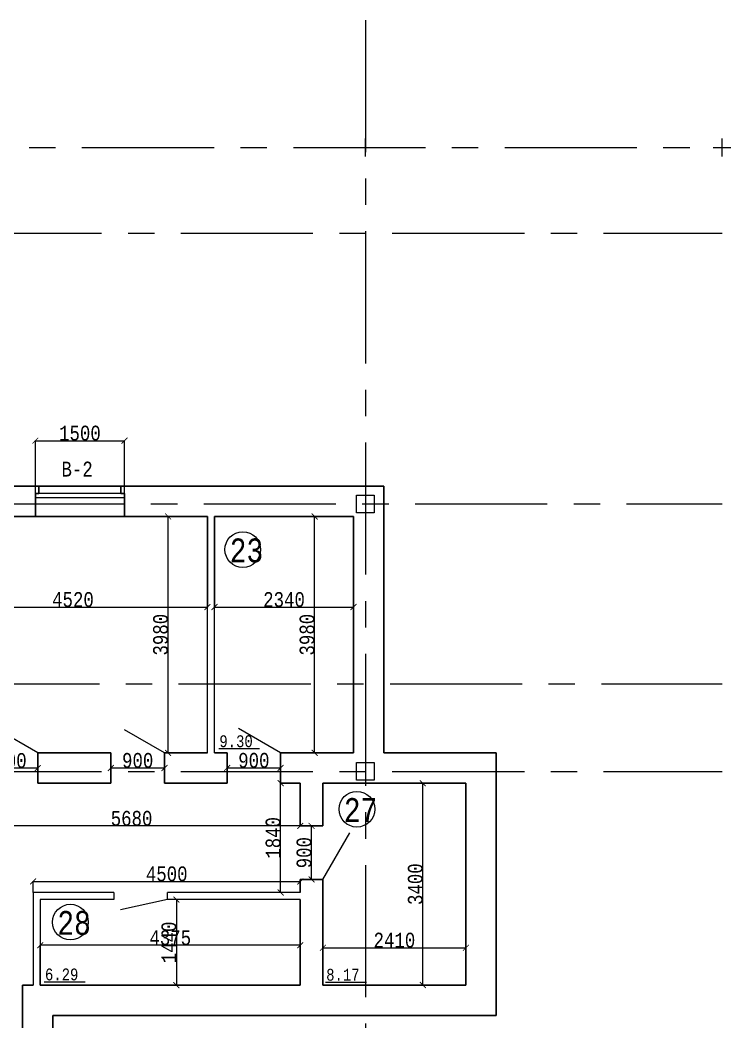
# Model space of a CAD drawing. Header units: millimetres. Extents: x -689206 to 4969298, y -1019800 to 703299.
# Drawn here: x 96633 to 108593, y 2750 to 19613 of the extents above; entities that cross this region are included whole.
import ezdxf

# ---------------------------------------------------------------- set-up
doc = ezdxf.new("R2010")
doc.units = ezdxf.units.MM
doc.linetypes.add('JIS_02_4.0', pattern=[5.5, 4, -1.5])
doc.linetypes.add('осеваяX2', pattern=[101.6, 63.5, -12.7, 12.7, -12.7])
for name, color, linetype, lineweight in [('несущие', 7, 'Continuous', 30), ('РАЗМЕРЫ', 7, 'Continuous', 9), ('стены', 7, 'Continuous', 20)]:
    doc.layers.add(name, color=color, linetype=linetype, lineweight=lineweight)
doc.layers.add('четотам', color=7, linetype='Continuous')
doc.styles.add('Аннотативный', font='isocteur.ttf', dxfattribs={"width": 0.7, "height": 250})
doc.dimstyles.new('Аннотативный', dxfattribs={"dimscale": 0, "dimtxt": 250, "dimasz": 100, "dimexe": 1.25, "dimexo": 0.625, "dimtad": 1, "dimdec": 0, "dimtxsty": 'Аннотативный', "dimblk": 'ARCHTICK', "dimcen": 2.5, "dimadec": 0, "dimazin": 0, "dimtfac": 1, "dimtdec": 0, "dimtmove": 0, "dimatfit": 3, "dimfxl": 1, "dimarcsym": 0})

# ---------------------------------------------------------------- blocks, each defined once
blk = doc.blocks.new('_ArchTick')
at = {"color": 0, "linetype": 'ByBlock', "const_width": 0.15}
blk.add_lwpolyline([(-0.5, -0.5), (0.5, 0.5)], dxfattribs=at)
blk = doc.blocks.new('*D1461')
at = {"layer": 'Defpoints', "color": 0, "lineweight": 20, "transparency": 16777216}
for p in [(101348, 5115), (96853, 4928), (101348, 4928)]:
    blk.add_point(p, dxfattribs=at)
at = {"layer": 'стены', "color": 0, "lineweight": -2, "transparency": 16777216}
for p, q in [((96853, 4929), (96853, 5117)), ((96853, 5115), (101348, 5115)), ((101348, 4929), (101348, 5117))]:
    blk.add_line(p, q, dxfattribs=at)
at = {"layer": 'стены', "color": 0, "lineweight": -2, "transparency": 16777216, "xscale": 100, "yscale": 100, "zscale": 100, "rotation": 180}
blk.add_blockref('_ArchTick', (96853, 5115), dxfattribs=at)
at = {"layer": 'стены', "color": 0, "lineweight": -2, "transparency": 16777216, "xscale": 100, "yscale": 100, "zscale": 100}
blk.add_blockref('_ArchTick', (101348, 5115), dxfattribs=at)
at = {"layer": 'стены', "color": 0, "lineweight": 25, "transparency": 16777216, "insert": (99100, 5241), "char_height": 250, "attachment_point": 5, "style": 'Аннотативный'}
blk.add_mtext('4500', dxfattribs=at)
blk = doc.blocks.new('*D1462')
at = {"layer": 'Defpoints', "color": 0, "lineweight": 20, "transparency": 16777216}
for p in [(101538, 6049), (101538, 6049), (101538, 5149)]:
    blk.add_point(p, dxfattribs=at)
at = {"layer": 'стены', "color": 0, "lineweight": -2, "transparency": 16777216}
for p, q in [((101538, 6049), (101539, 6049)), ((101538, 5149), (101538, 6049)), ((101538, 5149), (101539, 5149))]:
    blk.add_line(p, q, dxfattribs=at)
at = {"layer": 'стены', "color": 0, "lineweight": -2, "transparency": 16777216, "xscale": 100, "yscale": 100, "zscale": 100}
for p, rotation in [((101538, 6049), 90), ((101538, 5149), 270)]:
    blk.add_blockref('_ArchTick', p, dxfattribs=dict(at, rotation=rotation))
at = {"layer": 'стены', "color": 0, "lineweight": 25, "transparency": 16777216, "insert": (101412, 5599), "char_height": 250, "attachment_point": 5, "rotation": 90, "style": 'Аннотативный'}
blk.add_mtext('900', dxfattribs=at)
blk = doc.blocks.new('*D1464')
at = {"layer": 'Defpoints', "color": 0, "lineweight": 20, "transparency": 16777216}
for p in [(101348, 4808), (99263, 3370), (101348, 3370)]:
    blk.add_point(p, dxfattribs=at)
at = {"layer": 'стены', "color": 0, "lineweight": -2, "transparency": 16777216}
for p, q in [((101347, 4808), (99262, 4808)), ((99263, 4808), (99263, 3370)), ((101347, 3370), (99262, 3370))]:
    blk.add_line(p, q, dxfattribs=at)
at = {"layer": 'стены', "color": 0, "lineweight": -2, "transparency": 16777216, "xscale": 100, "yscale": 100, "zscale": 100}
for p, rotation in [((99263, 4808), 90), ((99263, 3370), 270)]:
    blk.add_blockref('_ArchTick', p, dxfattribs=dict(at, rotation=rotation))
at = {"layer": 'стены', "color": 0, "lineweight": 25, "transparency": 16777216, "insert": (99138, 4089), "char_height": 250, "attachment_point": 5, "rotation": 90, "style": 'Аннотативный'}
blk.add_mtext('1440', dxfattribs=at)
blk = doc.blocks.new('*D1465')
at = {"layer": 'Defpoints', "color": 0, "lineweight": 20, "transparency": 16777216}
for p in [(96973, 4040), (96973, 3370), (101348, 3370)]:
    blk.add_point(p, dxfattribs=at)
at = {"layer": 'стены', "color": 0, "lineweight": -2, "transparency": 16777216}
for p, q in [((96973, 3370), (96973, 4041)), ((101348, 4040), (96973, 4040)), ((101348, 3370), (101348, 4041))]:
    blk.add_line(p, q, dxfattribs=at)
at = {"layer": 'стены', "color": 0, "lineweight": -2, "transparency": 16777216, "xscale": 100, "yscale": 100, "zscale": 100, "rotation": 180}
blk.add_blockref('_ArchTick', (96973, 4040), dxfattribs=at)
at = {"layer": 'стены', "color": 0, "lineweight": -2, "transparency": 16777216, "xscale": 100, "yscale": 100, "zscale": 100}
blk.add_blockref('_ArchTick', (101348, 4040), dxfattribs=at)
at = {"layer": 'стены', "color": 0, "lineweight": 25, "transparency": 16777216, "insert": (99160, 4166), "char_height": 250, "attachment_point": 5, "style": 'Аннотативный'}
blk.add_mtext('4375', dxfattribs=at)
blk = doc.blocks.new('*D1470')
at = {"layer": 'Defpoints', "color": 0, "lineweight": 20, "transparency": 16777216}
for p in [(104134, 3999), (101728, 3370), (104134, 3370)]:
    blk.add_point(p, dxfattribs=at)
at = {"layer": 'стены', "color": 0, "lineweight": -2, "transparency": 16777216}
for p, q in [((101728, 3370), (101728, 4001)), ((101728, 3999), (104134, 3999)), ((104134, 3370), (104134, 4001))]:
    blk.add_line(p, q, dxfattribs=at)
at = {"layer": 'стены', "color": 0, "lineweight": -2, "transparency": 16777216, "xscale": 100, "yscale": 100, "zscale": 100, "rotation": 180}
blk.add_blockref('_ArchTick', (101728, 3999), dxfattribs=at)
at = {"layer": 'стены', "color": 0, "lineweight": -2, "transparency": 16777216, "xscale": 100, "yscale": 100, "zscale": 100}
blk.add_blockref('_ArchTick', (104134, 3999), dxfattribs=at)
at = {"layer": 'стены', "color": 0, "lineweight": 25, "transparency": 16777216, "insert": (102931, 4125), "char_height": 250, "attachment_point": 5, "style": 'Аннотативный'}
blk.add_mtext('2410', dxfattribs=at)
blk = doc.blocks.new('*D1588')
at = {"layer": 'Defpoints', "color": 0, "linetype": 'ByBlock', "lineweight": 20, "transparency": 16777216}
for p in [(95262, 11258), (99785, 11258), (99785, 9733)]:
    blk.add_point(p, dxfattribs=at)
at = {"layer": 'РАЗМЕРЫ', "color": 0, "linetype": 'ByBlock', "lineweight": -2, "transparency": 16777216}
for p, q in [((95262, 11257), (95262, 9731)), ((99785, 11257), (99785, 9731)), ((95262, 9733), (99785, 9733))]:
    blk.add_line(p, q, dxfattribs=at)
at = {"layer": 'РАЗМЕРЫ', "color": 0, "linetype": 'ByBlock', "lineweight": -2, "transparency": 16777216, "xscale": 100, "yscale": 100, "zscale": 100, "rotation": 180}
blk.add_blockref('_ArchTick', (95262, 9733), dxfattribs=at)
at = {"layer": 'РАЗМЕРЫ', "color": 0, "linetype": 'ByBlock', "lineweight": -2, "transparency": 16777216, "xscale": 100, "yscale": 100, "zscale": 100}
blk.add_blockref('_ArchTick', (99785, 9733), dxfattribs=at)
at = {"layer": 'РАЗМЕРЫ', "color": 0, "linetype": 'ByBlock', "lineweight": 20, "transparency": 16777216, "insert": (97523, 9858), "char_height": 250, "attachment_point": 5, "style": 'Аннотативный'}
blk.add_mtext('4520', dxfattribs=at)
blk = doc.blocks.new('*D1589')
at = {"layer": 'Defpoints', "color": 0, "linetype": 'ByBlock', "lineweight": 20, "transparency": 16777216}
for p in [(99124, 11258), (99785, 11258), (99785, 7278)]:
    blk.add_point(p, dxfattribs=at)
at = {"layer": 'РАЗМЕРЫ', "color": 0, "linetype": 'ByBlock', "lineweight": -2, "transparency": 16777216}
for p, q in [((99784, 11258), (99122, 11258)), ((99124, 7278), (99124, 11258)), ((99784, 7278), (99122, 7278))]:
    blk.add_line(p, q, dxfattribs=at)
at = {"layer": 'РАЗМЕРЫ', "color": 0, "linetype": 'ByBlock', "lineweight": -2, "transparency": 16777216, "xscale": 100, "yscale": 100, "zscale": 100}
for p, rotation in [((99124, 11258), 90), ((99124, 7278), 270)]:
    blk.add_blockref('_ArchTick', p, dxfattribs=dict(at, rotation=rotation))
at = {"layer": 'РАЗМЕРЫ', "color": 0, "linetype": 'ByBlock', "lineweight": 20, "transparency": 16777216, "insert": (98998, 9268), "char_height": 250, "attachment_point": 5, "rotation": 90, "style": 'Аннотативный'}
blk.add_mtext('3980', dxfattribs=at)
blk = doc.blocks.new('*D1590')
at = {"layer": 'Defpoints', "color": 0, "linetype": 'ByBlock', "lineweight": 20, "transparency": 16777216}
for p in [(101589, 11258), (102243, 11258), (102243, 7278)]:
    blk.add_point(p, dxfattribs=at)
at = {"layer": 'РАЗМЕРЫ', "color": 0, "linetype": 'ByBlock', "lineweight": -2, "transparency": 16777216}
for p, q in [((102242, 11258), (101588, 11258)), ((101589, 7278), (101589, 11258)), ((102242, 7278), (101588, 7278))]:
    blk.add_line(p, q, dxfattribs=at)
at = {"layer": 'РАЗМЕРЫ', "color": 0, "linetype": 'ByBlock', "lineweight": -2, "transparency": 16777216, "xscale": 100, "yscale": 100, "zscale": 100}
for p, rotation in [((101589, 11258), 90), ((101589, 7278), 270)]:
    blk.add_blockref('_ArchTick', p, dxfattribs=dict(at, rotation=rotation))
at = {"layer": 'РАЗМЕРЫ', "color": 0, "linetype": 'ByBlock', "lineweight": 20, "transparency": 16777216, "insert": (101463, 9268), "char_height": 250, "attachment_point": 5, "rotation": 90, "style": 'Аннотативный'}
blk.add_mtext('3980', dxfattribs=at)
blk = doc.blocks.new('*D1591')
at = {"layer": 'Defpoints', "color": 0, "linetype": 'ByBlock', "lineweight": 20, "transparency": 16777216}
for p in [(99905, 11258), (102243, 11258), (102243, 9733)]:
    blk.add_point(p, dxfattribs=at)
at = {"layer": 'РАЗМЕРЫ', "color": 0, "linetype": 'ByBlock', "lineweight": -2, "transparency": 16777216}
for p, q in [((99905, 11257), (99905, 9731)), ((102243, 11257), (102243, 9731)), ((99905, 9733), (102243, 9733))]:
    blk.add_line(p, q, dxfattribs=at)
at = {"layer": 'РАЗМЕРЫ', "color": 0, "linetype": 'ByBlock', "lineweight": -2, "transparency": 16777216, "xscale": 100, "yscale": 100, "zscale": 100, "rotation": 180}
blk.add_blockref('_ArchTick', (99905, 9733), dxfattribs=at)
at = {"layer": 'РАЗМЕРЫ', "color": 0, "linetype": 'ByBlock', "lineweight": -2, "transparency": 16777216, "xscale": 100, "yscale": 100, "zscale": 100}
blk.add_blockref('_ArchTick', (102243, 9733), dxfattribs=at)
at = {"layer": 'РАЗМЕРЫ', "color": 0, "linetype": 'ByBlock', "lineweight": 20, "transparency": 16777216, "insert": (101074, 9858), "char_height": 250, "attachment_point": 5, "style": 'Аннотативный'}
blk.add_mtext('2340', dxfattribs=at)
blk = doc.blocks.new('*D1605')
at = {"layer": 'Defpoints', "color": 0, "linetype": 'ByBlock', "lineweight": 20, "transparency": 16777216}
for p in [(96031, 7023), (96031, 6968), (96931, 6968)]:
    blk.add_point(p, dxfattribs=at)
at = {"layer": 'РАЗМЕРЫ', "color": 0, "linetype": 'ByBlock', "lineweight": -2, "transparency": 16777216}
for p, q in [((96031, 6968), (96031, 7024)), ((96931, 7023), (96031, 7023)), ((96931, 6968), (96931, 7024))]:
    blk.add_line(p, q, dxfattribs=at)
at = {"layer": 'РАЗМЕРЫ', "color": 0, "linetype": 'ByBlock', "lineweight": -2, "transparency": 16777216, "xscale": 100, "yscale": 100, "zscale": 100, "rotation": 180}
blk.add_blockref('_ArchTick', (96031, 7023), dxfattribs=at)
at = {"layer": 'РАЗМЕРЫ', "color": 0, "linetype": 'ByBlock', "lineweight": -2, "transparency": 16777216, "xscale": 100, "yscale": 100, "zscale": 100}
blk.add_blockref('_ArchTick', (96931, 7023), dxfattribs=at)
at = {"layer": 'РАЗМЕРЫ', "color": 0, "linetype": 'ByBlock', "lineweight": 20, "transparency": 16777216, "insert": (96481, 7148), "char_height": 250, "attachment_point": 5, "style": 'Аннотативный'}
blk.add_mtext('900', dxfattribs=at)
blk = doc.blocks.new('*D1606')
at = {"layer": 'Defpoints', "color": 0, "linetype": 'ByBlock', "lineweight": 20, "transparency": 16777216}
for p in [(98162, 7024), (98162, 6768), (99062, 6768)]:
    blk.add_point(p, dxfattribs=at)
at = {"layer": 'РАЗМЕРЫ', "color": 0, "linetype": 'ByBlock', "lineweight": -2, "transparency": 16777216}
for p, q in [((98162, 6768), (98162, 7025)), ((99062, 7024), (98162, 7024)), ((99062, 6768), (99062, 7025))]:
    blk.add_line(p, q, dxfattribs=at)
at = {"layer": 'РАЗМЕРЫ', "color": 0, "linetype": 'ByBlock', "lineweight": -2, "transparency": 16777216, "xscale": 100, "yscale": 100, "zscale": 100, "rotation": 180}
blk.add_blockref('_ArchTick', (98162, 7024), dxfattribs=at)
at = {"layer": 'РАЗМЕРЫ', "color": 0, "linetype": 'ByBlock', "lineweight": -2, "transparency": 16777216, "xscale": 100, "yscale": 100, "zscale": 100}
blk.add_blockref('_ArchTick', (99062, 7024), dxfattribs=at)
at = {"layer": 'РАЗМЕРЫ', "color": 0, "linetype": 'ByBlock', "lineweight": 20, "transparency": 16777216, "insert": (98612, 7150), "char_height": 250, "attachment_point": 5, "style": 'Аннотативный'}
blk.add_mtext('900', dxfattribs=at)
blk = doc.blocks.new('*D1607')
at = {"layer": 'Defpoints', "color": 0, "linetype": 'ByBlock', "lineweight": 20, "transparency": 16777216}
for p in [(101016, 7025), (100116, 6768), (101016, 6768)]:
    blk.add_point(p, dxfattribs=at)
at = {"layer": 'РАЗМЕРЫ', "color": 0, "linetype": 'ByBlock', "lineweight": -2, "transparency": 16777216}
for p, q in [((100116, 6768), (100116, 7026)), ((100116, 7025), (101016, 7025)), ((101016, 6768), (101016, 7026))]:
    blk.add_line(p, q, dxfattribs=at)
at = {"layer": 'РАЗМЕРЫ', "color": 0, "linetype": 'ByBlock', "lineweight": -2, "transparency": 16777216, "xscale": 100, "yscale": 100, "zscale": 100, "rotation": 180}
blk.add_blockref('_ArchTick', (100116, 7025), dxfattribs=at)
at = {"layer": 'РАЗМЕРЫ', "color": 0, "linetype": 'ByBlock', "lineweight": -2, "transparency": 16777216, "xscale": 100, "yscale": 100, "zscale": 100}
blk.add_blockref('_ArchTick', (101016, 7025), dxfattribs=at)
at = {"layer": 'РАЗМЕРЫ', "color": 0, "linetype": 'ByBlock', "lineweight": 20, "transparency": 16777216, "insert": (100566, 7151), "char_height": 250, "attachment_point": 5, "style": 'Аннотативный'}
blk.add_mtext('900', dxfattribs=at)
blk = doc.blocks.new('*D1608')
at = {"layer": 'Defpoints', "color": 0, "linetype": 'ByBlock', "lineweight": 20, "transparency": 16777216}
for p in [(103409, 6768), (104134, 6768), (104134, 3370)]:
    blk.add_point(p, dxfattribs=at)
at = {"layer": 'РАЗМЕРЫ', "color": 0, "linetype": 'ByBlock', "lineweight": -2, "transparency": 16777216}
for p, q in [((104134, 6768), (103408, 6768)), ((103409, 3370), (103409, 6768)), ((104134, 3370), (103408, 3370))]:
    blk.add_line(p, q, dxfattribs=at)
at = {"layer": 'РАЗМЕРЫ', "color": 0, "linetype": 'ByBlock', "lineweight": -2, "transparency": 16777216, "xscale": 100, "yscale": 100, "zscale": 100}
for p, rotation in [((103409, 6768), 90), ((103409, 3370), 270)]:
    blk.add_blockref('_ArchTick', p, dxfattribs=dict(at, rotation=rotation))
at = {"layer": 'РАЗМЕРЫ', "color": 0, "linetype": 'ByBlock', "lineweight": 20, "transparency": 16777216, "insert": (103284, 5069), "char_height": 250, "attachment_point": 5, "rotation": 90, "style": 'Аннотативный'}
blk.add_mtext('3400', dxfattribs=at)
blk = doc.blocks.new('*D1609')
at = {"layer": 'Defpoints', "color": 0, "linetype": 'ByBlock', "lineweight": 20, "transparency": 16777216}
for p in [(95671, 6049), (95671, 6049), (101348, 6049)]:
    blk.add_point(p, dxfattribs=at)
at = {"layer": 'РАЗМЕРЫ', "color": 0, "linetype": 'ByBlock', "lineweight": -2, "transparency": 16777216}
for p, q in [((95671, 6050), (95671, 6050)), ((101348, 6049), (95671, 6049)), ((101348, 6048), (101348, 6048))]:
    blk.add_line(p, q, dxfattribs=at)
at = {"layer": 'РАЗМЕРЫ', "color": 0, "linetype": 'ByBlock', "lineweight": -2, "transparency": 16777216, "xscale": 100, "yscale": 100, "zscale": 100, "rotation": 180}
blk.add_blockref('_ArchTick', (95671, 6049), dxfattribs=at)
at = {"layer": 'РАЗМЕРЫ', "color": 0, "linetype": 'ByBlock', "lineweight": -2, "transparency": 16777216, "xscale": 100, "yscale": 100, "zscale": 100}
blk.add_blockref('_ArchTick', (101348, 6049), dxfattribs=at)
at = {"layer": 'РАЗМЕРЫ', "color": 0, "linetype": 'ByBlock', "lineweight": 20, "transparency": 16777216, "insert": (98509, 6175), "char_height": 250, "attachment_point": 5, "style": 'Аннотативный'}
blk.add_mtext('5680', dxfattribs=at)
blk = doc.blocks.new('*D1610')
at = {"layer": 'Defpoints', "color": 0, "linetype": 'ByBlock', "lineweight": 20, "transparency": 16777216}
for p in [(101016, 6768), (101348, 6768), (101348, 4928)]:
    blk.add_point(p, dxfattribs=at)
at = {"layer": 'РАЗМЕРЫ', "color": 0, "linetype": 'ByBlock', "lineweight": -2, "transparency": 16777216}
for p, q in [((101347, 6768), (101015, 6768)), ((101016, 4928), (101016, 6768)), ((101347, 4928), (101015, 4928))]:
    blk.add_line(p, q, dxfattribs=at)
at = {"layer": 'РАЗМЕРЫ', "color": 0, "linetype": 'ByBlock', "lineweight": -2, "transparency": 16777216, "xscale": 100, "yscale": 100, "zscale": 100}
for p, rotation in [((101016, 6768), 90), ((101016, 4928), 270)]:
    blk.add_blockref('_ArchTick', p, dxfattribs=dict(at, rotation=rotation))
at = {"layer": 'РАЗМЕРЫ', "color": 0, "linetype": 'ByBlock', "lineweight": 20, "transparency": 16777216, "insert": (100891, 5848), "char_height": 250, "attachment_point": 5, "rotation": 90, "style": 'Аннотативный'}
blk.add_mtext('1840', dxfattribs=at)
blk = doc.blocks.new('*D1649')
at = {"layer": 'Defpoints', "color": 0, "lineweight": 20, "transparency": 16777216}
for p in [(98390, 12533), (96890, 11646), (98390, 11646)]:
    blk.add_point(p, dxfattribs=at)
at = {"layer": 'стены', "color": 0, "lineweight": -2, "transparency": 16777216}
for p, q in [((96890, 11646), (96890, 12534)), ((96890, 12533), (98390, 12533)), ((98390, 11646), (98390, 12534))]:
    blk.add_line(p, q, dxfattribs=at)
at = {"layer": 'стены', "color": 0, "lineweight": -2, "transparency": 16777216, "xscale": 100, "yscale": 100, "zscale": 100, "rotation": 180}
blk.add_blockref('_ArchTick', (96890, 12533), dxfattribs=at)
at = {"layer": 'стены', "color": 0, "lineweight": -2, "transparency": 16777216, "xscale": 100, "yscale": 100, "zscale": 100}
blk.add_blockref('_ArchTick', (98390, 12533), dxfattribs=at)
at = {"layer": 'стены', "color": 0, "lineweight": 25, "transparency": 16777216, "insert": (97640, 12659), "char_height": 250, "attachment_point": 5, "style": 'Аннотативный'}
blk.add_mtext('1500', dxfattribs=at)

msp = doc.modelspace()

# ---------------------------------------------------------------- linework, layer by layer
at = {"layer": 'несущие', "color": 0}
for p, q in [((102752.7, 11767.7), (90122, 11767.7)), ((102752.7, 7277.7), (102752.7, 11767.7)), ((95261.9, 11257.7), (99784.9, 11257.7)), ((99904.9, 11257.7), (102242.7, 11257.7)), ((102242.7, 7277.7), (102242.7, 11257.7)), ((98162.3, 7277.7), (96931.4, 7277.7)), ((96931.4, 6767.7), (96931.4, 7277.7)), ((98162.3, 6767.7), (98162.3, 7277.7)), ((99784.9, 7277.7), (99062.2, 7277.7)), ((99062.2, 6767.7), (99062.2, 7277.7)), ((100116.4, 7277.7), (99904.9, 7277.7)), ((100116.4, 6767.7), (100116.4, 7277.7)), ((102242.7, 7277.7), (101016.4, 7277.7)), ((101016.4, 6767.7), (101016.4, 7277.7)), ((104644.2, 7277.7), (102752.7, 7277.7)), ((98162.3, 6767.7), (96931.4, 6767.7)), ((100116.4, 6767.7), (99062.2, 6767.7)), ((101347.7, 6767.7), (101016.4, 6767.7)), ((101347.7, 6049.1), (101347.7, 6767.7)), ((104134.2, 6767.7), (101727.7, 6767.7)), ((101727.7, 6049.1), (101727.7, 6767.7)), ((101727.7, 6049.1), (101347.7, 6049.1)), ((101538.9, 6049.1), (101727.7, 6049.1))]:
    msp.add_line(p, q, dxfattribs=at)
at = {"layer": 'РАЗМЕРЫ'}
for p, q in [((99974.6, 7350.5), (100663.8, 7350.5)), ((97040.9, 3425.6), (97730.2, 3425.6)), ((101771.5, 3420.3), (102460.8, 3420.3))]:
    msp.add_line(p, q, dxfattribs=at)
at = {"layer": 'стены', "linetype": 'осеваяX2', "lineweight": 25, "ltscale": 35}
for p, q in [((102442.7, 19613.2), (102442.7, -25990)), ((65670.8, 17467.7), (108442.7, 17467.7)), ((42442.7, 16024.1), (108442.7, 16024.1)), ((46383.8, 11467.7), (108442.7, 11467.7)), ((42404.8, 8440.2), (108442.7, 8440.2)), ((42442.7, 6967.7), (108442.7, 6967.7))]:
    msp.add_line(p, q, dxfattribs=at)
at = {"layer": 'стены'}
for p, q in [((102442.7, 17317.7), (102442.7, 17617.7)), ((102292.7, 17467.7), (102592.7, 17467.7))]:
    msp.add_line(p, q, dxfattribs=at)
at = {"layer": 'стены', "linetype": 'JIS_02_4.0', "lineweight": 18, "ltscale": 300}
for p, q in [((108442.7, 17317.7), (108442.7, 17617.7)), ((108292.7, 17467.7), (108592.7, 17467.7))]:
    msp.add_line(p, q, dxfattribs=at)
at = {"layer": 'стены', "lineweight": 30}
for p, q in [((96890, 11257.7), (96890, 11645.7)), ((96890, 11645.7), (96950, 11645.7)), ((96950, 11645.7), (96950, 11765.7)), ((98330, 11645.7), (98330, 11765.7)), ((98390, 11645.7), (98330, 11645.7)), ((98390, 11257.7), (98390, 11645.7)), ((104644.2, 7277.7), (104644.2, 2859.7)), ((104134.2, 6767.7), (104134.2, 3369.7)), ((101347.7, 4975.8), (101347.7, 5149.1)), ((101347.7, 5149.1), (101347.7, 4928.3)), ((101347.7, 5149.1), (101727.7, 5149.1)), ((101727.7, 5149.1), (101727.7, 3369.7)), ((101347.7, 4808.3), (101347.7, 3369.7)), ((96672.9, 1349.5), (96672.9, 3369.7)), ((96672.9, 3369.7), (96852.9, 3369.7)), ((96852.9, 3369.7), (96672.9, 3369.7)), ((96972.9, 3369.7), (99395, 3369.7)), ((99395, 3369.7), (96972.9, 3369.7)), ((99395, 3369.7), (101347.7, 3369.7)), ((101727.7, 3369.7), (102624.2, 3369.7)), ((102624.2, 3369.7), (104134.2, 3369.7)), ((97182.9, 2859.7), (99905, 2859.7)), ((97182.9, 2859.7), (97182.9, 1349.5)), ((99905, 2859.7), (102624.2, 2859.7)), ((102624.2, 2859.7), (103134.2, 2859.7)), ((104644.2, 2859.7), (103134.2, 2859.7))]:
    msp.add_line(p, q, dxfattribs=at)
at = {"layer": 'стены', "lineweight": 25}
for p, q in [((98330, 11645.7), (96890, 11645.7)), ((96890, 11575.7), (98390, 11575.7)), ((99784.9, 7277.7), (99784.9, 11257.7)), ((99904.9, 7277.7), (99904.9, 11257.7)), ((98212.5, 4928.3), (96852.9, 4928.3)), ((96852.9, 4928.3), (96852.9, 3369.7)), ((98212.5, 4928.3), (98212.5, 4808.3)), ((101347.7, 4928.3), (99112.5, 4928.3)), ((99112.5, 4808.3), (99112.5, 4928.3)), ((96972.9, 4808.3), (96972.9, 3369.7)), ((98212.5, 4808.3), (96972.9, 4808.3)), ((101347.7, 4808.3), (99112.5, 4808.3))]:
    msp.add_line(p, q, dxfattribs=at)
at = {"layer": 'стены', "color": 152, "lineweight": 25, "true_color": 0x2776bb}
msp.add_line((96890, 11257.7), (96890, 11512.7), dxfattribs=at)
at = {"layer": 'стены', "lineweight": 20}
for p, q in [((96931.4, 7277.7), (96164.5, 7720.4)), ((99062.2, 7277.7), (98389.8, 7665.9)), ((101016.4, 7277.7), (100308, 7686.7)), ((99112.5, 4808.3), (98323.1, 4638))]:
    msp.add_line(p, q, dxfattribs=at)
at = {"layer": 'стены', "lineweight": 13}
msp.add_line((101727.7, 5149.1), (102181, 5934.2), dxfattribs=at)
at = {"layer": 'стены', "lineweight": 20}
for points in [[(102292.7, 11617.7), (102592.7, 11617.7), (102592.7, 11317.7), (102292.7, 11317.7)], [(102292.7, 7117.7), (102592.7, 7117.7), (102592.7, 6817.7), (102292.7, 6817.7)]]:
    msp.add_lwpolyline(points, close=True, dxfattribs=at)
at = {"layer": 'четотам'}
for centre in [(100380, 10700), (102300, 6330), (97480, 4430)]:
    msp.add_circle(centre, 300, dxfattribs=at)

# ---------------------------------------------------------------- texts
at = {"layer": 'РАЗМЕРЫ', "lineweight": 20, "ltscale": 150, "attachment_point": 1, "style": 'Аннотативный'}
for s, insert, char_height, width in [('В-2', (97330, 12180), 250, 922.913), ('23', (100160.3, 10887.2), 401.1, 1460), ('27', (102080.3, 6517.2), 401.1, 1460), ('28', (97260.3, 4617.2), 401.1, 1460)]:
    msp.add_mtext(s, dxfattribs=dict(at, insert=insert, char_height=char_height, width=width))
at = {"layer": 'РАЗМЕРЫ', "char_height": 200, "width": 656.117, "attachment_point": 1, "style": 'Аннотативный'}
for s, insert in [('9.30', (99986.3, 7574.6)), ('6.29', (97052.6, 3649.7)), ('8.17', (101783.2, 3644.3))]:
    msp.add_mtext(s, dxfattribs=dict(at, insert=insert))

# ---------------------------------------------------------------- dimensions: what is measured, and where the dimension line sits
at = {"layer": 'РАЗМЕРЫ', "linetype": 'ByBlock', "lineweight": 20}
for base, p1, p2, picture, middle in [((99123.6, 11257.7), (99784.9, 7277.7), (99784.9, 11257.7), '*D1589', (98998, 9267.7)), ((101588.9, 11257.7), (102242.7, 7277.7), (102242.7, 11257.7), '*D1590', (101463.3, 9267.7))]:
    dim = msp.add_linear_dim(base=base, p1=p1, p2=p2, angle=90, dimstyle='Аннотативный', dxfattribs=at)
    dim.commit()
    dim.dimension.update_dxf_attribs({"geometry": picture, "text_midpoint": middle})
for base, p1, p2, text, picture, middle in [((99784.9, 9732.5), (95261.9, 11257.7), (99784.9, 11257.7), '4520', '*D1588', (97523.4, 9858.2)), ((102242.7, 9732.5), (99904.9, 11257.7), (102242.7, 11257.7), '2340', '*D1591', (101073.8, 9858.2)), ((95670.7, 6049.1), (101347.7, 6049.1), (95670.7, 6049.1), '5680', '*D1609', (98509.2, 6174.7))]:
    dim = msp.add_linear_dim(base=base, p1=p1, p2=p2, text=text, dimstyle='Аннотативный', dxfattribs=at)
    dim.commit()
    dim.dimension.update_dxf_attribs({"geometry": picture, "text_midpoint": middle})
for base, p1, p2, picture, middle in [((96031.4, 7022.7), (96931.4, 6967.7), (96031.4, 6967.7), '*D1605', (96481.4, 7148.3)), ((98162.3, 7023.9), (99062.2, 6767.7), (98162.3, 6767.7), '*D1606', (98612.2, 7149.6)), ((101016.4, 7025.2), (100116.4, 6767.7), (101016.4, 6767.7), '*D1607', (100566.4, 7150.8))]:
    dim = msp.add_linear_dim(base=base, p1=p1, p2=p2, dimstyle='Аннотативный', dxfattribs=at)
    dim.commit()
    dim.dimension.update_dxf_attribs({"geometry": picture, "text_midpoint": middle})
for base, p1, p2, text, picture, middle in [((101016.4, 6767.7), (101347.7, 4928.3), (101347.7, 6767.7), '1840', '*D1610', (100890.7, 5848)), ((103409.2, 6767.7), (104134.2, 3369.7), (104134.2, 6767.7), '3400', '*D1608', (103283.6, 5068.7))]:
    dim = msp.add_linear_dim(base=base, p1=p1, p2=p2, angle=90, text=text, dimstyle='Аннотативный', dxfattribs=at)
    dim.commit()
    dim.dimension.update_dxf_attribs({"geometry": picture, "text_midpoint": middle})
at = {"layer": 'стены', "lineweight": 25}
for base, p1, p2, picture, middle in [((98390, 12532.9), (96890, 11645.7), (98390, 11645.7), '*D1649', (97640, 12658.5)), ((96972.9, 4040), (101347.7, 3369.7), (96972.9, 3369.7), '*D1465', (99160.3, 4165.7))]:
    dim = msp.add_linear_dim(base=base, p1=p1, p2=p2, dimstyle='Аннотативный', dxfattribs=at)
    dim.commit()
    dim.dimension.update_dxf_attribs({"geometry": picture, "text_midpoint": middle})
dim = msp.add_linear_dim(base=(101537.7, 6049.1), p1=(101537.7, 5149.1), p2=(101537.7, 6049.1), angle=90, dimstyle='Аннотативный', dxfattribs=at)
dim.commit()
dim.dimension.update_dxf_attribs({"geometry": '*D1462', "text_midpoint": (101412.1, 5599.1)})
for base, p1, p2, text, picture, middle in [((101347.7, 5115.3), (96852.9, 4928.3), (101347.7, 4928.3), '4500', '*D1461', (99100.3, 5241)), ((104134.2, 3999.3), (101727.7, 3369.7), (104134.2, 3369.7), '2410', '*D1470', (102931, 4124.9))]:
    dim = msp.add_linear_dim(base=base, p1=p1, p2=p2, text=text, dimstyle='Аннотативный', dxfattribs=at)
    dim.commit()
    dim.dimension.update_dxf_attribs({"geometry": picture, "text_midpoint": middle})
dim = msp.add_linear_dim(base=(99263.1, 3369.7), p1=(101347.7, 4808.3), p2=(101347.7, 3369.7), angle=90, text='1440', dimstyle='Аннотативный', dxfattribs=at)
dim.commit()
dim.dimension.update_dxf_attribs({"geometry": '*D1464', "text_midpoint": (99137.5, 4089)})

doc.saveas('drawing.dxf')
